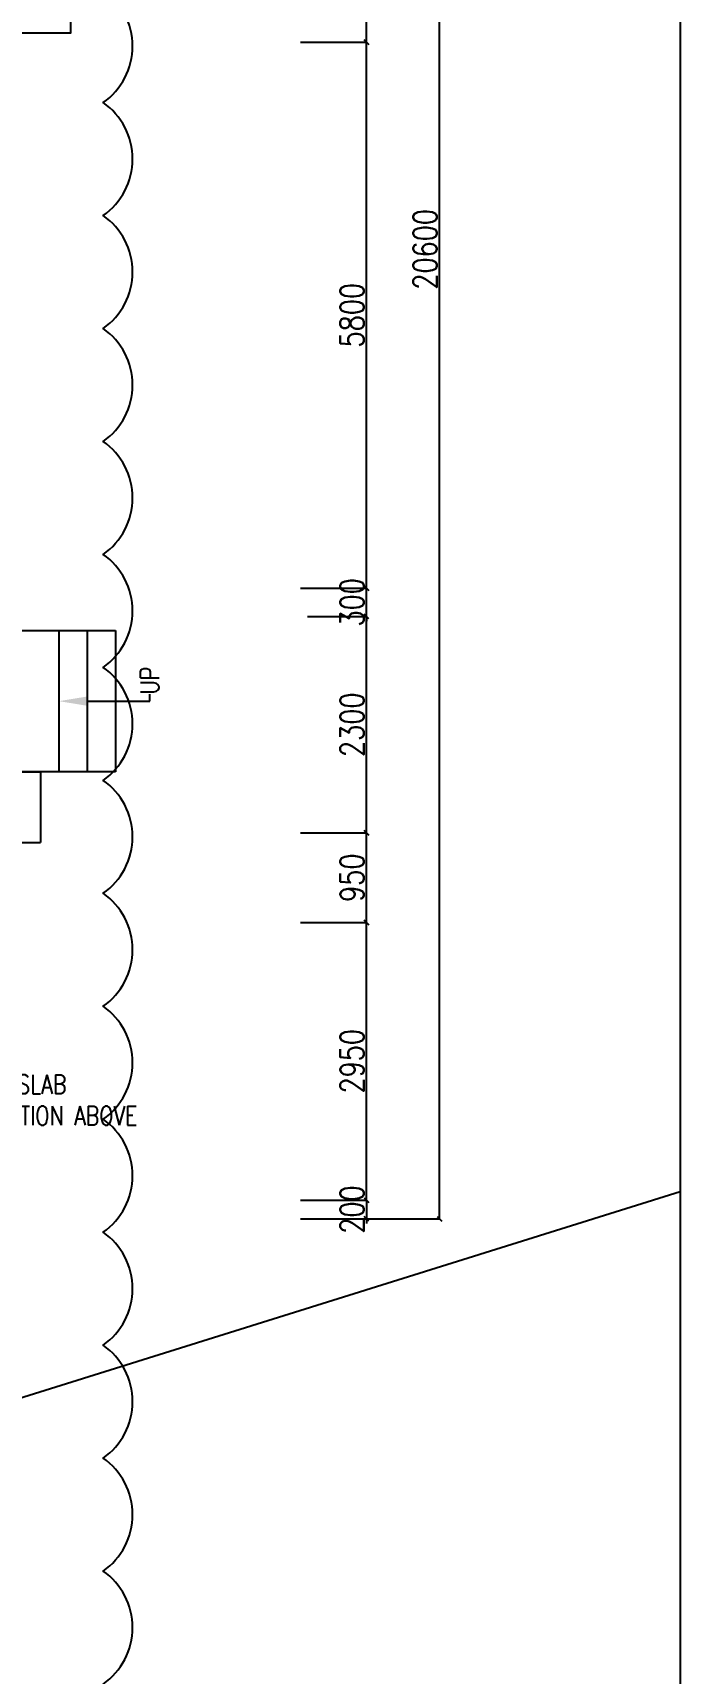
# Model space of a CAD drawing. Extents: x -32840 to 422982, y 280745 to 888746.
# Drawn here: x 114499 to 121380, y 849611 to 867037 of the extents above; entities that cross this region are included whole.
import ezdxf
from ezdxf import colors
from ezdxf.entities.mleader import LeaderData, LeaderLine
from ezdxf.math import Vec2, Vec3

# ---------------------------------------------------------------- set-up
doc = ezdxf.new("R2010")
doc.units = 0
doc.header["$LTSCALE"] = 1000
doc.header["$PDMODE"] = 3
doc.linetypes.add('CONTINOUS', pattern=[0])
doc.linetypes.add('HIDDEN', pattern=[0.375, 0.25, -0.125])
doc.layers.get('Defpoints').update_dxf_attribs({"linetype": 'HIDDEN'})
doc.layers.add('A-Dim grid', color=3, linetype='Continuous', transparency=0.5)
for name, color, linetype in [('a-drive(base)', 22, 'Continuous'), ('A-PLINE', 2, 'Continuous'), ('A-STAIR', 2, 'Continuous'), ('A-TXT', 6, 'Continuous'), ('A-WALL', 7, 'CONTINOUS'), ('S-RCWALL', 10, 'Continuous')]:
    doc.layers.add(name, color=color, linetype=linetype)
doc.styles.add('ROMANS', font='romans.shx', dxfattribs={"width": 0.8})
doc.dimstyles.new('A-Dim Grid', dxfattribs={"dimscale": 100, "dimtxt": 2.5, "dimasz": 0.5, "dimexe": 0, "dimexo": 0, "dimgap": 0.3, "dimtad": 1, "dimdec": 0, "dimlfac": -0.01, "dimzin": 3, "dimdsep": 46, "dimtxsty": 'ROMANS', "dimblk": 'OBLIQUE', "dimcen": 5, "dimclrd": 256, "dimclre": 8, "dimclrt": 4, "dimadec": 0, "dimazin": 0, "dimtfac": 1, "dimtdec": 0, "dimtix": 1, "dimtmove": 1, "dimatfit": 3, "dimfxl": 1, "dimfrac": 2, "dimtolj": 1, "dimtzin": 3, "dimlwd": -1, "dimarcsym": 0})

# ---------------------------------------------------------------- blocks, each defined once
blk = doc.blocks.new('_Oblique')
at = {"color": 0, "linetype": 'ByBlock', "lineweight": -2}
blk.add_line((-0.5, -0.5), (0.5, 0.5), dxfattribs=at)
at = {"color": 0, "linetype": 'ByBlock'}
blk.add_line((-0.5, -0.5), (0.5, 0.5), dxfattribs=at)
blk = doc.blocks.new('*D1381')
at = {"layer": 'A-Dim grid', "color": 8, "lineweight": -2, "transparency": 16777216}
for p, q in [((117343, 854637, 0), (118047, 854637, 0)), ((117343, 854437, 0), (118047, 854437, 0))]:
    blk.add_line(p, q, dxfattribs=at)
at = {"layer": 'A-Dim grid', "transparency": 16777216}
for p, q in [((118047, 854637, 0), (118047, 854687, 0)), ((118047, 854637, 0), (118047, 854437, 0)), ((118047, 854437, 0), (118047, 854387, 0))]:
    blk.add_line(p, q, dxfattribs=at)
at = {"layer": 'Defpoints', "color": 0, "transparency": 16777216}
for p in [(117343, 854637, 0), (117343, 854437, 0), (118047, 854437, 0)]:
    blk.add_point(p, dxfattribs=at)
at = {"layer": 'A-Dim grid', "transparency": 16777216, "xscale": 50, "yscale": 50, "zscale": 50}
for p, rotation in [((118047, 854637, 0), 270), ((118047, 854437, 0), 90)]:
    blk.add_blockref('_Oblique', p, dxfattribs=dict(at, rotation=rotation))
at = {"layer": 'A-Dim grid', "color": 4, "transparency": 16777216, "insert": (117892, 854537, 0), "char_height": 250, "attachment_point": 5, "rotation": 90, "style": 'ROMANS'}
blk.add_mtext('\\A1;200', dxfattribs=at)
blk = doc.blocks.new('*D1382')
at = {"layer": 'A-Dim grid', "color": 8, "lineweight": -2, "transparency": 16777216}
for p, q in [((117343, 857587, 0), (118047, 857587, 0)), ((117343, 854637, 0), (118047, 854637, 0))]:
    blk.add_line(p, q, dxfattribs=at)
at = {"layer": 'A-Dim grid', "transparency": 16777216}
blk.add_line((118047, 854637, 0), (118047, 857587, 0), dxfattribs=at)
at = {"layer": 'Defpoints', "color": 0, "transparency": 16777216}
for p in [(117343, 857587, 0), (118047, 857587, 0), (117343, 854637, 0)]:
    blk.add_point(p, dxfattribs=at)
at = {"layer": 'A-Dim grid', "transparency": 16777216, "xscale": 50, "yscale": 50, "zscale": 50}
for p, rotation in [((118047, 857587, 0), 90), ((118047, 854637, 0), 270)]:
    blk.add_blockref('_Oblique', p, dxfattribs=dict(at, rotation=rotation))
at = {"layer": 'A-Dim grid', "color": 4, "transparency": 16777216, "insert": (117892, 856112, 0), "char_height": 250, "attachment_point": 5, "rotation": 90, "style": 'ROMANS'}
blk.add_mtext('\\A1;2950', dxfattribs=at)
blk = doc.blocks.new('*D1383')
at = {"layer": 'A-Dim grid', "color": 8, "lineweight": -2, "transparency": 16777216}
for p, q in [((117343, 858537, 0), (118047, 858537, 0)), ((117343, 857587, 0), (118047, 857587, 0))]:
    blk.add_line(p, q, dxfattribs=at)
at = {"layer": 'A-Dim grid', "transparency": 16777216}
blk.add_line((118047, 857587, 0), (118047, 858537, 0), dxfattribs=at)
at = {"layer": 'Defpoints', "color": 0, "transparency": 16777216}
for p in [(117343, 858537, 0), (118047, 858537, 0), (117343, 857587, 0)]:
    blk.add_point(p, dxfattribs=at)
at = {"layer": 'A-Dim grid', "transparency": 16777216, "xscale": 50, "yscale": 50, "zscale": 50}
for p, rotation in [((118047, 858537, 0), 90), ((118047, 857587, 0), 270)]:
    blk.add_blockref('_Oblique', p, dxfattribs=dict(at, rotation=rotation))
at = {"layer": 'A-Dim grid', "color": 4, "transparency": 16777216, "insert": (117892, 858062, 0), "char_height": 250, "attachment_point": 5, "rotation": 90, "style": 'ROMANS'}
blk.add_mtext('\\A1;950', dxfattribs=at)
blk = doc.blocks.new('*D1384')
at = {"layer": 'A-Dim grid', "color": 8, "lineweight": -2, "transparency": 16777216}
for p, q in [((117418, 860837, 0), (118047, 860837, 0)), ((117418, 858537, 0), (118047, 858537, 0))]:
    blk.add_line(p, q, dxfattribs=at)
at = {"layer": 'A-Dim grid', "transparency": 16777216}
blk.add_line((118047, 858537, 0), (118047, 860837, 0), dxfattribs=at)
at = {"layer": 'Defpoints', "color": 0, "transparency": 16777216}
for p in [(117418, 860837, 0), (118047, 860837, 0), (117418, 858537, 0)]:
    blk.add_point(p, dxfattribs=at)
at = {"layer": 'A-Dim grid', "transparency": 16777216, "xscale": 50, "yscale": 50, "zscale": 50}
for p, rotation in [((118047, 860837, 0), 90), ((118047, 858537, 0), 270)]:
    blk.add_blockref('_Oblique', p, dxfattribs=dict(at, rotation=rotation))
at = {"layer": 'A-Dim grid', "color": 4, "transparency": 16777216, "insert": (117892, 859687, 0), "char_height": 250, "attachment_point": 5, "rotation": 90, "style": 'ROMANS'}
blk.add_mtext('\\A1;2300', dxfattribs=at)
blk = doc.blocks.new('*D1385')
at = {"layer": 'A-Dim grid', "color": 8, "lineweight": -2, "transparency": 16777216}
for p, q in [((117343, 866937, 0), (118047, 866937, 0)), ((117343, 861137, 0), (118047, 861137, 0))]:
    blk.add_line(p, q, dxfattribs=at)
at = {"layer": 'A-Dim grid', "transparency": 16777216}
blk.add_line((118047, 861137, 0), (118047, 866937, 0), dxfattribs=at)
at = {"layer": 'Defpoints', "color": 0, "transparency": 16777216}
for p in [(117343, 866937, 0), (118047, 866937, 0), (117343, 861137, 0)]:
    blk.add_point(p, dxfattribs=at)
at = {"layer": 'A-Dim grid', "transparency": 16777216, "xscale": 50, "yscale": 50, "zscale": 50}
for p, rotation in [((118047, 866937, 0), 90), ((118047, 861137, 0), 270)]:
    blk.add_blockref('_Oblique', p, dxfattribs=dict(at, rotation=rotation))
at = {"layer": 'A-Dim grid', "color": 4, "transparency": 16777216, "insert": (117892, 864037, 0), "char_height": 250, "attachment_point": 5, "rotation": 90, "style": 'ROMANS'}
blk.add_mtext('\\A1;5800', dxfattribs=at)
blk = doc.blocks.new('*D1387')
at = {"layer": 'A-Dim grid', "color": 8, "lineweight": -2, "transparency": 16777216}
for p, q in [((118285, 875037, 0), (118823, 875037, 0)), ((118054, 854437, 0), (118823, 854437, 0))]:
    blk.add_line(p, q, dxfattribs=at)
at = {"layer": 'A-Dim grid', "transparency": 16777216}
blk.add_line((118823, 854437, 0), (118823, 875037, 0), dxfattribs=at)
at = {"layer": 'Defpoints', "color": 0, "transparency": 16777216}
for p in [(118285, 875037, 0), (118823, 875037, 0), (118054, 854437, 0)]:
    blk.add_point(p, dxfattribs=at)
at = {"layer": 'A-Dim grid', "transparency": 16777216, "xscale": 50, "yscale": 50, "zscale": 50}
for p, rotation in [((118823, 875037, 0), 90), ((118823, 854437, 0), 270)]:
    blk.add_blockref('_Oblique', p, dxfattribs=dict(at, rotation=rotation))
at = {"layer": 'A-Dim grid', "color": 4, "transparency": 16777216, "insert": (118668, 864737, 0), "char_height": 250, "attachment_point": 5, "rotation": 90, "style": 'ROMANS'}
blk.add_mtext('\\A1;20600', dxfattribs=at)
blk = doc.blocks.new('*D1389')
at = {"layer": 'A-Dim grid', "transparency": 16777216}
for p, q in [((118047, 861137, 0), (118047, 861187, 0)), ((118047, 860837, 0), (118047, 861137, 0)), ((118047, 860837, 0), (118047, 860787, 0))]:
    blk.add_line(p, q, dxfattribs=at)
at = {"layer": 'A-Dim grid', "color": 8, "lineweight": -2, "transparency": 16777216}
for p, q in [((117418, 861137, 0), (118047, 861137, 0)), ((117418, 860837, 0), (118047, 860837, 0))]:
    blk.add_line(p, q, dxfattribs=at)
at = {"layer": 'Defpoints', "color": 0, "transparency": 16777216}
for p in [(117418, 861137, 0), (118047, 861137, 0), (117418, 860837, 0)]:
    blk.add_point(p, dxfattribs=at)
at = {"layer": 'A-Dim grid', "transparency": 16777216, "xscale": 50, "yscale": 50, "zscale": 50}
for p, rotation in [((118047, 861137, 0), 270), ((118047, 860837, 0), 90)]:
    blk.add_blockref('_Oblique', p, dxfattribs=dict(at, rotation=rotation))
at = {"layer": 'A-Dim grid', "color": 4, "transparency": 16777216, "insert": (117892, 860987, 0), "char_height": 250, "attachment_point": 5, "rotation": 90, "style": 'ROMANS'}
blk.add_mtext('\\A1;300', dxfattribs=at)
blk = doc.blocks.new('*D1414')
at = {"layer": 'A-Dim grid', "color": 8, "lineweight": -2, "transparency": 16777216}
for p, q in [((117343, 868087, 0), (118047, 868087, 0)), ((117343, 866937, 0), (118047, 866937, 0))]:
    blk.add_line(p, q, dxfattribs=at)
at = {"layer": 'A-Dim grid', "transparency": 16777216}
blk.add_line((118047, 866937, 0), (118047, 868087, 0), dxfattribs=at)
at = {"layer": 'Defpoints', "color": 0, "transparency": 16777216}
for p in [(117343, 868087, 0), (118047, 868087, 0), (117343, 866937, 0)]:
    blk.add_point(p, dxfattribs=at)
at = {"layer": 'A-Dim grid', "transparency": 16777216, "xscale": 50, "yscale": 50, "zscale": 50}
for p, rotation in [((118047, 868087, 0), 90), ((118047, 866937, 0), 270)]:
    blk.add_blockref('_Oblique', p, dxfattribs=dict(at, rotation=rotation))
at = {"layer": 'A-Dim grid', "color": 4, "transparency": 16777216, "insert": (117892, 867512, 0), "char_height": 250, "attachment_point": 5, "rotation": 90, "style": 'ROMANS'}
blk.add_mtext('\\A1;1150', dxfattribs=at)

msp = doc.modelspace()

# ---------------------------------------------------------------- linework, layer by layer
msp.add_line((113979.6, 858437.1, 0), (114579.6, 858437.1, 0))
at = {"elevation": 0}
msp.add_lwpolyline([(68502.7, 888746), (121379.6, 888746), (121379.6, 841172.2), (68502.7, 841172.2)], close=True, dxfattribs=at)
at = {"layer": 'a-drive(base)'}
msp.add_line((121379.6, 854726.3, 0), (112496.9, 851949.1, 0), dxfattribs=at)
at = {"layer": 'A-PLINE', "elevation": 0}
msp.add_lwpolyline([(115247.5, 849496, 0.5205671), (115247.5, 850696, 0.5205671), (115247.5, 851896, 0.5205671), (115247.5, 853096, 0.5205671), (115247.5, 854296, 0.5205671), (115247.5, 855496, 0.5205671), (115247.5, 856696, 0.5205671), (115247.5, 857896, 0.5205671), (115247.5, 859096, 0.5205671), (115247.5, 860296, 0.5205671), (115247.5, 861496, 0.5205671), (115247.5, 862696, 0.5205671), (115247.5, 863896, 0.5205671), (115247.5, 865096, 0.5205671), (115247.5, 866296, 0.5205671), (115247.5, 867496, 0.5205671)], format="xyb", dxfattribs=at)
at = {"layer": 'A-STAIR'}
for p, q in [((113827.6, 860687.1, 0), (115377.6, 860687.1, 0)), ((114777.6, 860687.1, 0), (114777.6, 859187.1, 0)), ((115077.6, 860687.1, 0), (115077.6, 859187.1, 0)), ((115377.6, 860687.1, 0), (115377.6, 859187.1, 0)), ((115377.6, 859187.1, 0), (113877.6, 859187.1, 0))]:
    msp.add_line(p, q, dxfattribs=at)
at = {"layer": 'A-WALL', "elevation": 0}
msp.add_lwpolyline([(113575.5, 859037.1), (113575.5, 859187.1), (114579.6, 859187.1), (114579.6, 858437.1)], dxfattribs=at)
at = {"layer": 'S-RCWALL', "elevation": 0}
msp.add_lwpolyline([(113977.6, 867037.1), (114901.8, 867037.1), (114901.8, 878151.4)], dxfattribs=at)

# ---------------------------------------------------------------- dimensions: what is measured, and where the dimension line sits
at = {"layer": 'A-Dim grid'}
for base, p1, p2, picture, middle in [((118823.3, 875037.1, 0), (118054.3, 854437.1, 0), (118285.4, 875037.1, 0), '*D1387', (118668.3, 864737.1, 0)), ((118047.0787436, 868087.0783092, 0), (117343.1151967, 866937.0783088, 0), (117343.1151967, 868087.0783092, 0), '*D1414', (117892.0787436, 867512.078309, 0)), ((118047.1, 866937.1, 0), (117343.1, 861137.1, 0), (117343.1, 866937.1, 0), '*D1385', (117892.1, 864037.1, 0)), ((118047.1, 861137.1, 0), (117418.1, 860837.1, 0), (117418.1, 861137.1, 0), '*D1389', (117892.1, 860987.1, 0)), ((118047.1, 860837.1, 0), (117418.1, 858537.1, 0), (117418.1, 860837.1, 0), '*D1384', (117892.1, 859687.1, 0)), ((118047.0787436, 858537.0783078, 0), (117343.1151967, 857587.0783078, 0), (117343.1151967, 858537.0783078, 0), '*D1383', (117892.0787436, 858062.0783078, 0)), ((118047.0787436, 857587.0783078, 0), (117343.1151967, 854637.0783089, 0), (117343.1151967, 857587.0783078, 0), '*D1382', (117892.0787436, 856112.0783084, 0)), ((118047.1, 854437.1, 0), (117343.1, 854637.1, 0), (117343.1, 854437.1, 0), '*D1381', (117892.1, 854537.1, 0))]:
    dim = msp.add_linear_dim(base=base, p1=p1, p2=p2, angle=90, dimstyle='A-Dim Grid', dxfattribs=at)
    dim.commit()
    dim.dimension.update_dxf_attribs({"geometry": picture, "text_midpoint": middle})

# ---------------------------------------------------------------- leaders
at = {"layer": 'A-STAIR', "color": 3}
ml = msp.add_multileader_mtext('Standard', dxfattribs=at)
ml.set_content('UP', color=3, style='ROMANS')
ml.set_leader_properties()
ml.build(insert=Vec2(0, 0))
ml.multileader.update_dxf_attribs({"text_right_attachment_type": 6, "dogleg_length": 50, "arrow_head_size": 300})
ctx = ml.context
ctx.base_point, ctx.char_height, ctx.arrow_head_size, ctx.landing_gap_size, ctx.plane_origin, ctx.plane_x_axis, ctx.plane_y_axis = Vec3(115742.7, 860009.8, 0), 200, 300, 0.09, Vec3(113237.6, 921097.1, 0), Vec3(0, 1), Vec3(-1, 0)
ctx.right_attachment, ctx.text_align_type = 6, 1
notes = []
notes.append((ctx, [(0, (1, 1, 0), (115742.7, 859938.3, 0), (0, 1), 71.5, [(0, [(114777.6, 859937.1, 0)], 0, [])])]))
ctx.mtext.insert, ctx.mtext.text_direction, ctx.mtext.rotation, ctx.mtext.alignment, ctx.mtext.flow_direction = Vec3(115642.7, 860155.6, 0), Vec3(0, 1), 1.5707963, 2, 5
at = {"layer": 'A-TXT'}
ml = msp.add_multileader_mtext('Standard', dxfattribs=at)
ml.set_content('FLOOR SLAB\\PPROJECTION ABOVE', color=256, style='ROMANS')
ml.set_leader_properties()
ml.build(insert=Vec2(0, 0))
ml.multileader.update_dxf_attribs({"dogleg_length": 50, "arrow_head_size": 150})
ctx = ml.context
ctx.base_point, ctx.char_height, ctx.arrow_head_size, ctx.plane_origin = Vec3(113537.2, 855867, 0), 200, 150, Vec3(120586.8, 855221.9, 0)
notes.append((ctx, [(0, (1, 1, 0), (113100.5, 855867, 0), (1, 0), 436.7, [(0, [(113100.5, 857114.4, 0)], 0, [])])]))
ctx.mtext.insert, ctx.mtext.rotation, ctx.mtext.flow_direction = Vec3(113539.2, 855967, 0), 6.2831853, 5
for ctx, leaders in notes:
    for number, flags, end, landing, length, lines in leaders:
        leader = LeaderData()
        leader.index, (leader.has_last_leader_line, leader.has_dogleg_vector, leader.attachment_direction) = number, flags
        leader.last_leader_point, leader.dogleg_vector, leader.dogleg_length = Vec3(end), Vec3(landing), length
        for number, points, colour, breaks in lines:
            line = LeaderLine()
            line.index, line.vertices, line.color, line.breaks = number, Vec3.list(points), colors.encode_raw_color(colour), breaks
            leader.lines.append(line)
        ctx.leaders.append(leader)

doc.saveas('drawing.dxf')
